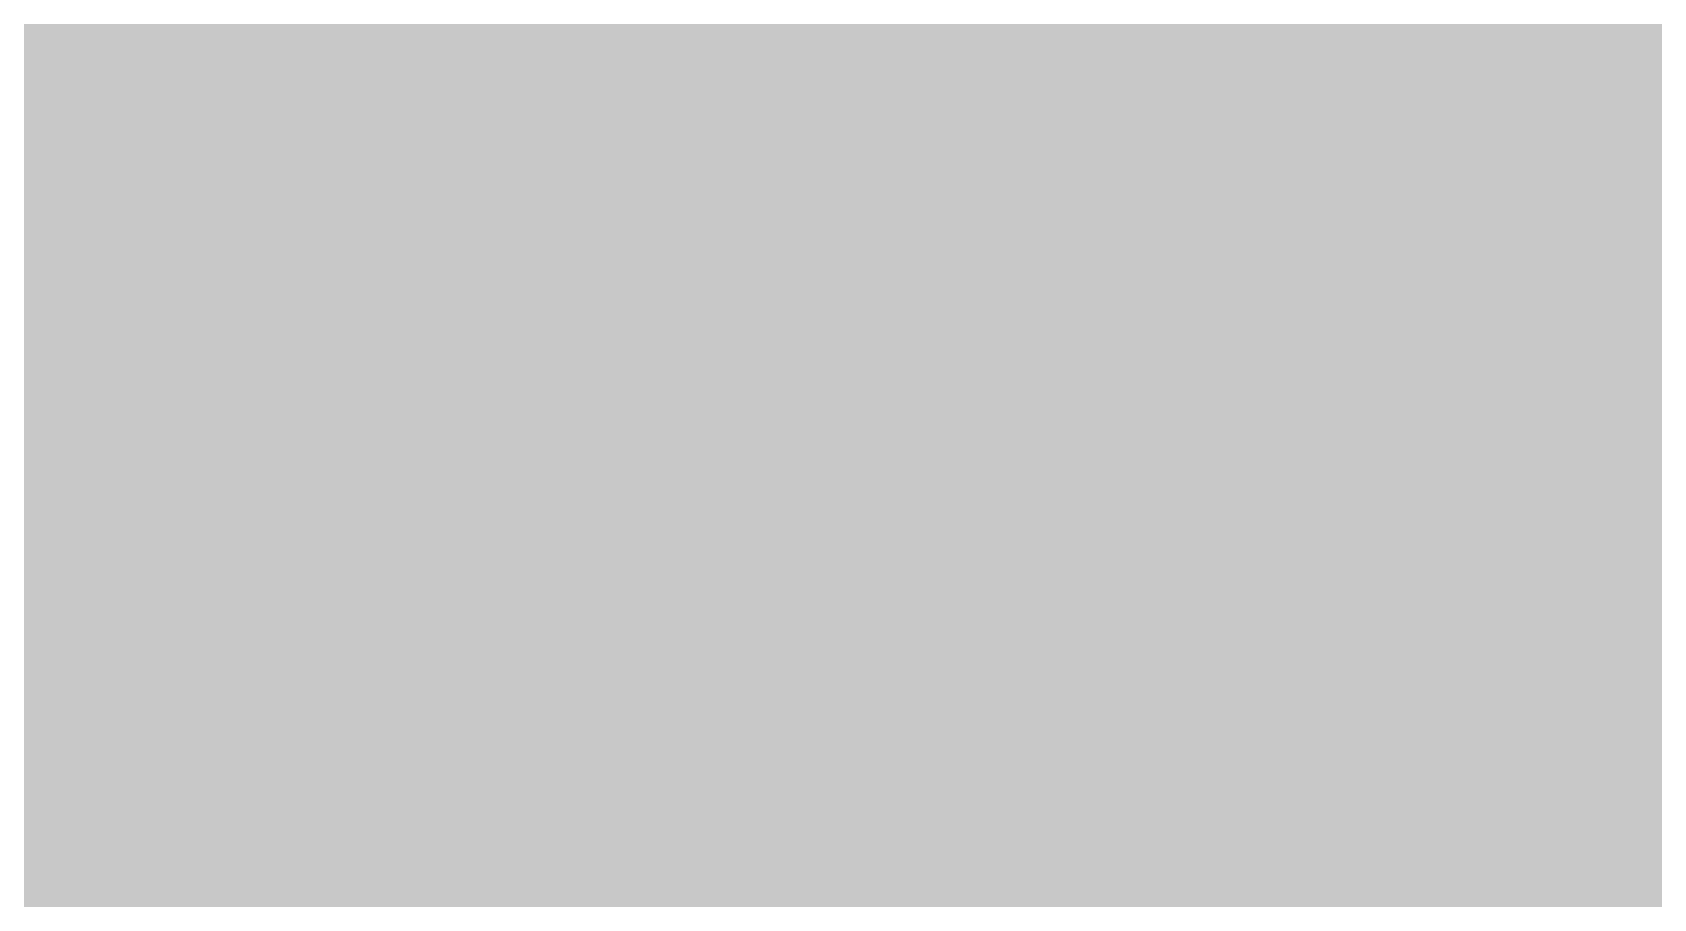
# Model space of a CAD drawing. Header units: centimetres. Extents: x 0 to 1099704, y -139216 to 99734.
# Drawn here: x 855896.79 to 855933.21, y -22336.02 to -22316.54 of the extents above; entities that cross this region are included whole.
import ezdxf

# ---------------------------------------------------------------- set-up
doc = ezdxf.new("R2010")
doc.units = ezdxf.units.CM
doc.header["$LTSCALE"] = 4
doc.layers.add('0.4', color=4, linetype='Continuous')

msp = doc.modelspace()

# ---------------------------------------------------------------- hatches: boundary and pattern name
at = {"layer": '0.4', "true_color": 0xf8f3ec}
h = msp.add_hatch(color=7, dxfattribs=at)
h.dxf.hatch_style = 1
h.paths.add_polyline_path([(861342.4613062439, -28259.32218729638), (861342.4613062439, -19037.77254607299), (839953.6544866126, -19037.77254607299), (839953.6544866126, -28259.32218729638)])

doc.saveas('drawing.dxf')
